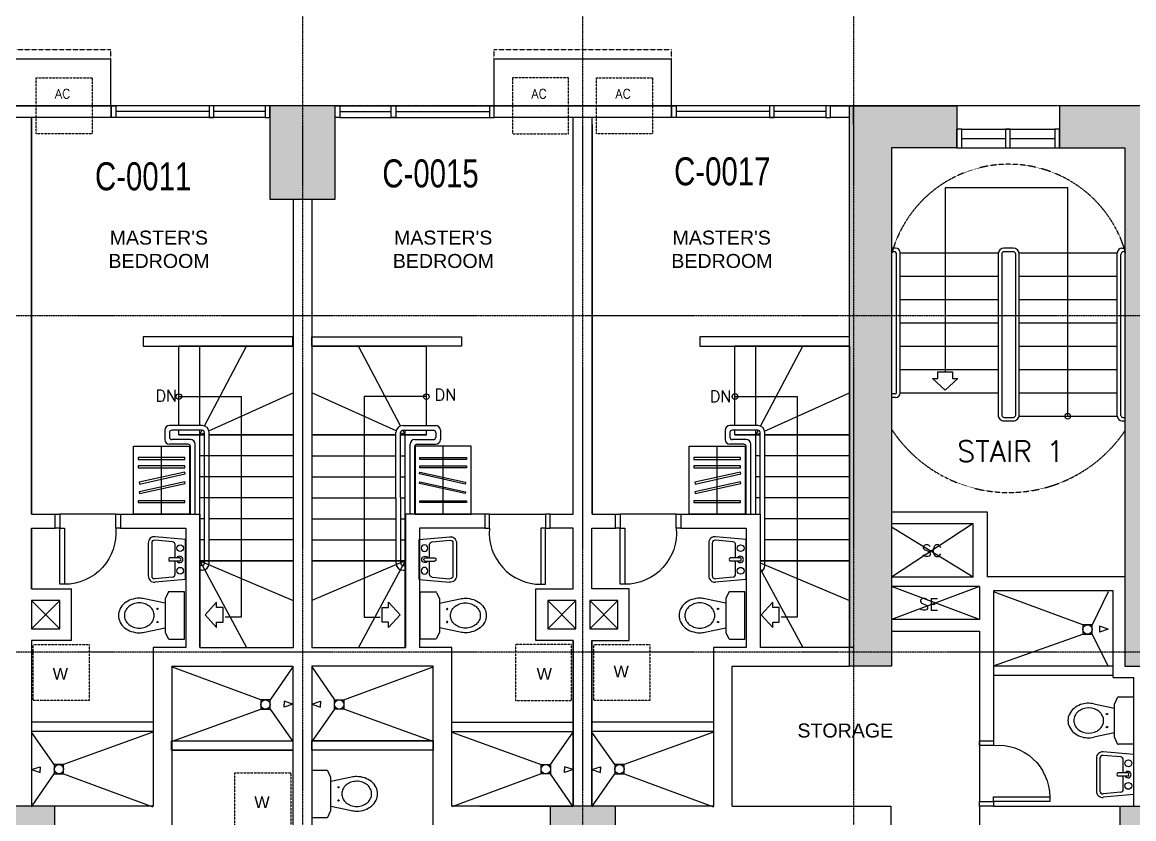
# Model space of a CAD drawing. Header units: inches. Extents: x -189245 to 740841, y -215444 to 469401.
# Drawn here: x 214060 to 225958, y -116867 to -108337 of the extents above; entities that cross this region are included whole.
import ezdxf
from ezdxf.enums import TextEntityAlignment as Align

# ---------------------------------------------------------------- set-up
doc = ezdxf.new("R2010")
doc.units = ezdxf.units.IN
doc.header["$LTSCALE"] = 10
doc.header["$MEASUREMENT"] = 0
for name, pattern in [('GRID NORMAL$0$GRID BASEMENT$0$GRID GROUND$0$GRID$0$$0$PHANTOM', [2.5, 1.25, -0.25, 0.25, -0.25, 0.25, -0.25]), ('HIDDEN', [0.375, 0.25, -0.125]), ('HIDDEN2', [0.1875, 0.125, -0.0625])]:
    doc.linetypes.add(name, pattern=pattern)
for name, color, linetype in [('3', 252, 'Continuous'), ('A-CMU WALL', 4, 'Continuous'), ('A-DOOR', 1, 'Continuous'), ('A-EQUIPMENT', 2, 'Continuous'), ('A-EQUIPTMENT', 1, 'Continuous'), ('A-FIXTURE', 2, 'Continuous'), ('A-FIXTURES', 2, 'Continuous'), ('A-GRID', 8, 'Continuous'), ('A-RAILING', 2, 'Continuous'), ('A-SHEARWALL', 6, 'Continuous'), ('A-STAIR', 1, 'Continuous'), ('A-TEXT', 3, 'Continuous'), ('A-UNIT NUMBER', 2, 'Continuous'), ('A-WINDOW', 2, 'Continuous'), ('CABINET', 1, 'Continuous'), ('COLUMN', 6, 'Continuous'), ('TEXT', 3, 'Continuous'), ('TSG - plaster', 4, 'Continuous'), ('TSG- DIM-WALL SETOUT', 1, 'Continuous'), ('TSG- OPENNING', 1, 'Continuous'), ('TSG- plaster', 4, 'Continuous'), ('TSG- PRE CAST', 4, 'Continuous'), ('TSG- ZOCALLO', 86, 'HIDDEN2'), ('TSG-DIM_WINDWS', 1, 'Continuous'), ('TSG-DRYWALL', 2, 'Continuous')]:
    doc.layers.add(name, color=color, linetype=linetype)
doc.styles.add('ARIAL', font='ARIAL.TTF', dxfattribs={"width": 0.75})
doc.styles.add('PRSP_Simplex', font='simplex.shx')

# ---------------------------------------------------------------- blocks, each defined once
blk = doc.blocks.new('STAIR 1 2 3')
at = {"layer": 'A-STAIR', "linetype": 'Continuous'}
for p, q in [((-10418, -3576), (-10418, -3576)), ((-7871, -3576), (-7871, -3576)), ((-10394, -3716), (-10394, -3716)), ((-7895, -3716), (-7895, -3716))]:
    blk.add_line(p, q, dxfattribs=at)
at = {"layer": 'A-STAIR', "color": 2, "linetype": 'Continuous'}
for p, q in [((-10356, -3775), (-10394, -3775)), ((-7932, -3774), (-7894, -3774)), ((-10374, -3813), (-10394, -3813)), ((-10344, -5317), (-10344, -3843)), ((-10306, -5325), (-10306, -3825)), ((-7982, -5575), (-7982, -3825)), ((-7944, -5567), (-7944, -3842)), ((-7914, -3812), (-7894, -3812)), ((-10364, -5337), (-10394, -5337)), ((-10356, -5375), (-10394, -5375)), ((-7924, -5587), (-7894, -5587)), ((-7932, -5625), (-7894, -5625))]:
    blk.add_line(p, q, dxfattribs=at)
at = {"layer": 'A-STAIR'}
blk.add_lwpolyline([(-8513, -5575), (-8513, -3131), (-9826, -3131), (-9826, -5101)], dxfattribs=at)
at = {"layer": 'A-STAIR', "color": 2, "linetype": 'Continuous'}
for points in [[(-9032, -3869), (-9032, -3838, 0.403888), (-9098, -3775), (-9197, -3775, 0.39912), (-9257, -3832), (-9257, -5545)], [(-9194, -3813, 0.414214), (-9219, -3838), (-9219, -5562)], [(-9070, -3869), (-9070, -3838, 0.414214), (-9095, -3813), (-9194, -3813)], [(-9257, -5545), (-9257, -5562, 0.414214), (-9194, -5625), (-9095, -5625, 0.414214), (-9032, -5562), (-9032, -5545)], [(-9219, -5545), (-9219, -5562, 0.414214), (-9194, -5587), (-9095, -5587, 0.414214), (-9070, -5562), (-9070, -5545)]]:
    blk.add_lwpolyline(points, format="xyb", dxfattribs=at)
at = {"layer": 'A-STAIR', "linetype": 'Continuous'}
for points in [[(-10306, -3825), (-9256, -3825)], [(-9032, -3825), (-7982, -3825)], [(-10306, -4075), (-9257, -4075)], [(-9032, -4075), (-7982, -4075)], [(-10306, -4325), (-9257, -4325)], [(-9032, -4325), (-7982, -4325)], [(-10306, -4575), (-9257, -4575)], [(-9032, -4575), (-7982, -4575)], [(-10306, -4825), (-9257, -4825)], [(-9032, -4825), (-7982, -4825)], [(-10306, -5075), (-9257, -5075)], [(-9032, -5075), (-7982, -5075)], [(-10306, -5325), (-9257, -5325)], [(-9032, -5325), (-7982, -5325)], [(-9032, -5575), (-7982, -5575)]]:
    blk.add_lwpolyline(points, dxfattribs=at)
at = {"layer": 'A-STAIR', "color": 2, "linetype": 'Continuous'}
for points in [[(-9070, -5562), (-9070, -3838)], [(-9032, -4637), (-9032, -3838)], [(-9032, -5562), (-9032, -4637)]]:
    blk.add_lwpolyline(points, dxfattribs=at)
at = {"layer": 'A-STAIR', "color": 2}
blk.add_lwpolyline([(-9689, -5170), (-9826, -5295), (-9962, -5170), (-9904, -5170), (-9904, -5101), (-9748, -5101), (-9748, -5170)], close=True, dxfattribs=at)
blk.add_circle((-8513, -5575), 30, dxfattribs=at)
at = {"layer": 'A-STAIR', "linetype": 'HIDDEN'}
for centre, radius, start, end in [((-9144, -4176), 1299, 15.7193, 164.2807), ((-9144, -4891), 1501, 213.5978, 326.4022)]:
    blk.add_arc(centre, radius, start, end, dxfattribs=at)
at = {"layer": 'A-STAIR', "color": 2, "linetype": 'Continuous'}
for centre, radius, start, end in [((-10356, -3825), 50, 0, 90), ((-7932, -3824), 50, 90, 180), ((-10374, -3843), 30, 0, 90), ((-7914, -3842), 30, 90, 180), ((-10364, -5317), 20, 270, 0), ((-10356, -5325), 50, 270, 0), ((-7932, -5575), 50, 180, 270), ((-7924, -5567), 20, 180, 270)]:
    blk.add_arc(centre, radius, start, end, dxfattribs=at)
blk = doc.blocks.new('grid')
at = {"layer": 'A-GRID', "linetype": 'GRID NORMAL$0$GRID BASEMENT$0$GRID GROUND$0$GRID$0$$0$PHANTOM'}
for p, q in [((-59858.8, -228688.5), (-59858.8, -289256.3)), ((-56858.8, -228688.5), (-56858.8, -289256.3)), ((-53958.8, -228688.5), (-53958.8, -289256.3)), ((-33688.1, -255036.6), (-100703.5, -255036.6)), ((-33688.1, -257286.6), (-100703.5, -257286.6)), ((-33688.1, -260886.6), (-100703.6, -260886.6))]:
    blk.add_line(p, q, dxfattribs=at)
blk = doc.blocks.new('door600')
at = {"color": 2}
for points in [[(50, 150), (100, 150), (100, 750), (50, 750)], [(50, 150), (0, 150), (0, 0), (50, 0)], [(700, 150), (650, 150), (650, 0), (700, 0)]]:
    blk.add_lwpolyline(points, close=True, dxfattribs=at)
at = {"color": 1}
blk.add_arc((100, 198), 552, 355.0209, 90, dxfattribs=at)
blk = doc.blocks.new('A$C7D1D0043')
at = {"layer": 'COLUMN', "linetype": 'Continuous'}
for points in [[(-17050, -20713), (-16350, -20713), (-16350, -19713), (-17050, -19713)], [(-20050, -28213), (-19350, -28213), (-19350, -27213), (-20050, -27213)], [(-14050, -28213), (-13350, -28213), (-13350, -27213), (-14050, -27213)]]:
    blk.add_hatch(color=253, dxfattribs=at).paths.add_polyline_path(points)
for points in [[(-17050, -20713), (-16350, -20713), (-16350, -19713), (-17050, -19713)], [(-20050, -28213), (-19350, -28213), (-19350, -27213), (-20050, -27213)], [(-14050, -28213), (-13350, -28213), (-13350, -27213), (-14050, -27213)]]:
    blk.add_lwpolyline(points, close=True, dxfattribs=at)
blk = doc.blocks.new('SHOWERHD')
at = {"layer": 'A-FIXTURES', "color": 2}
for p, q in [((-31, 93), (0, 93)), ((0, 0), (-31, 93)), ((0, 0), (31, 93)), ((31, 93), (0, 93))]:
    blk.add_line(p, q, dxfattribs=at)
blk = doc.blocks.new('EFLSHR-P')
at = {"layer": 'A-FIXTURES'}
for points in [[(186, -248), (216, -184, 0.142156), (218, -178), (218, 178, 0.142156), (216, 184), (186, 248, 0.256929), (177, 252), (13, 252), (13, -253), (177, -253)], [(218, -133), (441, -179, 0.05118), (495, -185, 0.083091), (582, -170, 0.090724), (653, -131, 0.104124), (702, -69, 0.11609), (718, 0, 0.11609), (702, 69, 0.104124), (653, 131, 0.090724), (582, 170, 0.083091), (495, 185, 0.05118), (441, 179), (218, 133)]]:
    blk.add_lwpolyline(points, format="xyb", dxfattribs=at)
blk.add_lwpolyline([(495, 135, 0.084254), (433, 124, 0.091411), (382, 95, 0.103766), (347, 50, 0.114587), (335, 0, 0.114587), (347, -50, 0.103766), (382, -95, 0.091411), (433, -124, 0.084254), (495, -135, 0.084254), (558, -124, 0.091411), (609, -95, 0.103766), (644, -50, 0.114587), (655, 0, 0.114587), (644, 50, 0.103766), (609, 95, 0.091411), (558, 124, 0.084254)], format="xyb", close=True, dxfattribs=at)
for centre in [(300, 70), (300, -70)]:
    blk.add_circle(centre, 6.77, dxfattribs=at)
blk.add_arc((177, -243), 10, 270, 327.6371, dxfattribs=at)
blk = doc.blocks.new('LAV')
for p, q in [((-214, 0), (-243, -326)), ((214, 0), (-214, 0)), ((214, 0), (243, -326)), ((-18, -112), (-159, -112)), ((-18, -63), (-18, -170)), ((18, -63), (18, -170)), ((159, -112), (18, -112)), ((-189, -139), (-206, -329)), ((189, -139), (206, -329)), ((-176, -362), (176, -362)), ((-176, -400), (176, -400))]:
    blk.add_line(p, q)
for centre in [(-121, -58), (121, -58)]:
    blk.add_circle(centre, 36)
for centre, radius, start, end in [((-159, -142), 30, 90, 174.9088), ((0, -63), 34.1, 301.2757, 238.7243), ((0, -71), 19.7, 25.7914, 154.2086), ((159, -142), 30, 5.0912, 90), ((0, -161), 19.7, 205.7914, 334.2086), ((-176, -332), 68, 174.9088, 270), ((-176, -332), 30, 174.9088, 270), ((176, -332), 68, 270, 5.0912), ((176, -332), 30, 270, 5.0912)]:
    blk.add_arc(centre, radius, start, end)

msp = doc.modelspace()

# ---------------------------------------------------------------- hatches: boundary and pattern name
at = {"layer": 'A-SHEARWALL'}
for points in [[(223364.01965, -113705.85693), (223364.01965, -115230.85693), (222914.01965, -115230.85693), (222914.01965, -109230.85693), (224064.01965, -109230.85693), (224064.01965, -109680.85693), (223364.01965, -109680.85693)], [(225863.65964, -113705.85693), (225863.65964, -115230.85693), (226313.65964, -115230.85693), (226313.65964, -109230.85693), (225163.65964, -109230.85693), (225163.65964, -109680.85693), (225863.65964, -109680.85693)], [(225864.01965, -113705.85693), (225864.01965, -115230.85693), (226314.01965, -115230.85693), (226314.01965, -109230.85693), (225164.01965, -109230.85693), (225164.01965, -109680.85693), (225864.01965, -109680.85693)], [(226314.01964, -122730.05496), (225814.01964, -122730.05496), (225814.01964, -116730.05496), (226314.01964, -116730.05496)]]:
    msp.add_hatch(color=254, dxfattribs=at).paths.add_polyline_path(points)
at = {"layer": 'TSG- DIM-WALL SETOUT'}
h = msp.add_hatch(color=253, dxfattribs=at)
h.paths.add_polyline_path([(186285.29041, -132626.32537), (187185.29041, -132626.32537), (187185.29041, -133326.32537), (186285.29041, -133326.32537)])
h.paths.add_polyline_path([(197335.29041, -109930.85693), (198135.29041, -109930.85693), (198135.29041, -109230.85693), (197335.29041, -109230.85693)])
h.paths.add_polyline_path([(201710.2904, -122730.85693), (202410.2904, -122730.85693), (202410.2904, -121730.85693), (201710.2904, -121730.85693)])
h.paths.add_polyline_path([(207710.29041, -122730.85693), (208410.29041, -122730.85693), (208410.29041, -121730.85693), (207710.29041, -121730.85693)])
h.paths.add_polyline_path([(213710.29041, -122730.85693), (214410.29041, -122730.85693), (214410.29041, -121730.85693), (213710.29041, -121730.85693)])
h.paths.add_polyline_path([(219710.29041, -122730.85693), (220410.29041, -122730.85693), (220410.29041, -121730.85693), (219710.29041, -121730.85693)])
h.paths.add_polyline_path([(201710.2904, -117730.85693), (202410.2904, -117730.85693), (202410.2904, -116730.85693), (201710.2904, -116730.85693)])
h.paths.add_polyline_path([(204710.29041, -110230.85693), (205410.29041, -110230.85693), (205410.29041, -109230.85693), (204710.29041, -109230.85693)])
h.paths.add_polyline_path([(210710.29041, -110230.85693), (211410.29041, -110230.85693), (211410.29041, -109230.85693), (210710.29041, -109230.85693)])
h.paths.add_polyline_path([(197335.29041, -122730.85693), (198135.29041, -122730.85693), (198135.29041, -122030.85693), (197335.29041, -122030.85693)])
h.paths.add_polyline_path([(186285.29041, -115430.85693), (186285.29041, -116530.85693), (186985.29041, -116530.85693), (186985.29041, -115430.85693)])
h.paths.add_polyline_path([(197335.29041, -129330.85693), (198135.29041, -129330.85693), (198135.29041, -128630.85693), (197335.29041, -128630.85693)])
h.paths.add_polyline_path([(197335.29041, -103330.85693), (198135.29041, -103330.85693), (198135.29041, -102630.85693), (197335.29041, -102630.85693)])
h.paths.add_polyline_path([(192960.29041, -102580.85693), (194060.29, -102580.85683), (194060.29028, -103380.85683), (192960.29041, -103380.85693)])
h.paths.add_polyline_path([(213710.29041, -117730.85693), (214410.29041, -117730.85693), (214410.29041, -116730.85693), (213710.29041, -116730.85693)])
h.paths.add_polyline_path([(216710.64854, -110230.85693), (217410.64854, -110230.85693), (217410.64854, -109230.85693), (216710.64854, -109230.85693)])
h.paths.add_polyline_path([(219710.29041, -117730.85693), (220410.29041, -117730.85693), (220410.29041, -116730.85693), (219710.29041, -116730.85693)])
h.paths.add_polyline_path([(207710.29041, -117730.85693), (208410.29041, -117730.85693), (208410.29041, -116730.85693), (207710.29041, -116730.85693)])
h.paths.add_polyline_path([(186285.29041, -95230.85693), (187085.29041, -95230.85693), (187085.29041, -94530.85693), (186285.29041, -94530.85693)])
h.paths.add_polyline_path([(186285.29041, -99330.85985), (187185.29041, -99330.85985), (187185.29041, -98630.85985), (186285.29041, -98630.85985)])
h.paths.add_polyline_path([(186285.29041, -107330.85693), (187285.29041, -107330.85693), (187285.29041, -106630.85693), (186285.29041, -106630.85693)])
h.paths.add_polyline_path([(186285.29041, -124630.85693), (187285.29041, -124630.85693), (187285.29041, -125330.85693), (186285.29041, -125330.85693)])
h.paths.add_polyline_path([(192960.29041, -128580.85704), (194060.29, -128580.85693), (194060.29028, -129380.85693), (192960.29041, -129380.85704)])
h.paths.add_polyline_path([(186285.29041, -136730.85693), (187085.29041, -136730.85693), (187085.29041, -137430.85693), (186285.29041, -137430.85693)])
edge = h.paths.add_edge_path()
edge.add_line((233760.29041, -115230.85693), (233760.29041, -113730.85693))
edge = h.paths.add_edge_path()
edge.add_line((233760.29041, -121230.85693), (233760.29041, -122730.85693))
h.paths.add_polyline_path([(233160.29041, -115230.85693), (233760.29041, -115230.85693), (233760.29041, -113730.85693), (233160.29041, -113730.85693)])
h.paths.add_polyline_path([(233160.29041, -116730.85693), (233760.29041, -116730.85693), (233760.29041, -118230.85693), (233160.29041, -118230.85693)])
h.paths.add_polyline_path([(233160.29041, -109230.85693), (233760.29041, -109230.85693), (233760.29041, -110730.85693), (233160.29041, -110730.85693)])
edge = h.paths.add_edge_path()
edge.add_line((233160.29041, -121230.85693), (233160.29041, -122730.85693))
h.paths.add_polyline_path([(233160.29041, -121230.85693), (233760.29041, -121230.85693), (233760.29041, -122730.85693), (233160.29041, -122730.85693)])

# ---------------------------------------------------------------- linework, layer by layer
at = {"layer": '3', "color": 3}
msp.add_line((224060.88306, -109680.85216), (225163.65975, -109680.85693), dxfattribs=at)
at = {"layer": 'A-CMU WALL'}
for p, q in [((213060.40869, -109230.85691), (214160.40869, -109230.85691)), ((215060.40869, -109230.85691), (213960.40869, -109230.85691)), ((219060.40869, -109230.85691), (220160.40869, -109230.85691)), ((221060.40869, -109230.85691), (219960.40869, -109230.85691))]:
    msp.add_line(p, q, dxfattribs=at)
at = {"layer": 'A-CMU WALL', "ltscale": 10}
msp.add_line((224064.01965, -109430.85693), (224064.01965, -109630.85693), dxfattribs=at)
at = {"layer": 'A-CMU WALL', "color": 1}
for p, q in [((224238.65964, -114280.89629), (223363.65964, -113743.8963)), ((224307.65964, -114731.39629), (223363.65964, -114380.89629)), ((224307.65964, -114380.89629), (223363.6597, -114731.39627))]:
    msp.add_line(p, q, dxfattribs=at)
at = {"layer": 'A-CMU WALL', "color": 1, "linetype": 'ByBlock', "ltscale": 100}
msp.add_line((224238.65964, -113705.89629), (223363.78464, -114280.89629), dxfattribs=at)
at = {"layer": 'A-DOOR'}
for p, q in [((215060.63456, -113605.85693), (214460.63456, -113605.85693)), ((219060.63456, -113605.85693), (219660.63456, -113605.85693)), ((221060.63456, -113605.85693), (220460.63456, -113605.85693))]:
    msp.add_line(p, q, dxfattribs=at)
msp.add_lwpolyline([(224308.10625, -116080.85693), (224308.10625, -116680.85693)], dxfattribs=at)
at = {"layer": 'A-EQUIPMENT', "ltscale": 100}
for points in [[(215008.10625, -109230.85691), (215008.10625, -108730.85691), (213108.10625, -108730.85691), (213108.10625, -109230.85691)], [(221008.10625, -109230.85691), (221008.10625, -108730.85691), (219108.10625, -108730.85691), (219108.10625, -109230.85691)]]:
    msp.add_lwpolyline(points, dxfattribs=at)
at = {"layer": 'A-EQUIPTMENT', "linetype": 'HIDDEN'}
for points in [[(215008.10625, -108730.85691), (215008.10625, -108630.85691), (213108.10625, -108630.85691), (213108.10625, -108730.85691)], [(221008.10625, -108730.85691), (221008.10625, -108630.85691), (219108.10625, -108630.85691), (219108.10625, -108730.85691)]]:
    msp.add_lwpolyline(points, dxfattribs=at)
at = {"layer": 'A-EQUIPTMENT', "color": 1, "linetype": 'HIDDEN2'}
for points in [[(214208.10625, -108930.85691), (214808.10625, -108930.85691), (214808.10625, -109530.85691), (214208.10625, -109530.85691)], [(219908.10625, -108930.85691), (219308.10625, -108930.85691), (219308.10625, -109530.85691), (219908.10625, -109530.85691)], [(220208.10625, -108930.85691), (220808.10625, -108930.85691), (220808.10625, -109530.85691), (220208.10625, -109530.85691)]]:
    msp.add_lwpolyline(points, close=True, dxfattribs=at)
at = {"layer": 'A-FIXTURE', "linetype": 'HIDDEN2'}
for points in [[(214776.75585, -114999.79329), (214776.75585, -115599.79329), (214176.75585, -115599.79329), (214176.75585, -114999.79329)], [(219339.51584, -114999.79329), (219339.51584, -115599.79329), (219939.51584, -115599.79329), (219939.51584, -114999.79329)], [(220776.75585, -114999.79329), (220776.75585, -115599.79329), (220176.75585, -115599.79329), (220176.75585, -114999.79329)], [(216934.9944, -116374.93244), (216934.9944, -116974.93244), (216334.9944, -116974.93244), (216334.9944, -116374.93244)]]:
    msp.add_lwpolyline(points, close=True, dxfattribs=at)
at = {"layer": 'A-FIXTURES', "color": 1}
for p, q in [((225413.13585, -114789.53056), (224458.13585, -114436.42898)), ((225683.13585, -114436.42898), (225513.13585, -114789.53056)), ((224458.10625, -115227.47669), (225413.13585, -114889.53056)), ((225513.13585, -114889.53056), (225683.13585, -115236.42898)), ((216613.13585, -115592.91079), (215658.13585, -115239.80921)), ((216958.13585, -115239.80921), (216713.13585, -115592.91079)), ((217158.13585, -115239.80921), (217403.13585, -115592.91079)), ((217503.13585, -115592.91079), (218458.13585, -115239.80921)), ((215658.13585, -116039.80921), (216613.13585, -115692.91079)), ((216713.13585, -115692.91079), (216958.13585, -116039.80921)), ((217403.13585, -115692.91079), (217158.13585, -116039.80921)), ((218458.13585, -116039.80921), (217503.13585, -115692.91079)), ((214403.13585, -116286.70764), (214158.13585, -115939.80921)), ((215458.13585, -115939.80921), (214503.13585, -116286.70764)), ((218658.13585, -115939.80921), (219613.13585, -116286.70764)), ((219713.13585, -116286.70764), (219958.13585, -115939.80921)), ((220403.13585, -116286.70764), (220158.13585, -115939.80921)), ((221458.13585, -115939.80921), (220503.13585, -116286.70764)), ((214158.13585, -116739.80921), (214403.13585, -116386.70764)), ((214503.13585, -116386.70764), (215458.13585, -116739.80921)), ((219613.13585, -116386.70764), (218658.13585, -116739.80921)), ((219958.13585, -116739.80921), (219713.13585, -116386.70764)), ((220158.13585, -116739.80921), (220403.13585, -116386.70764)), ((220503.13585, -116386.70764), (221458.13585, -116739.80921))]:
    msp.add_line(p, q, dxfattribs=at)
at = {"layer": 'A-FIXTURES', "color": 2}
for p, q in [((225413.13585, -114789.53056), (225413.13585, -114889.53056)), ((225513.13585, -114789.53056), (225413.13585, -114789.53056)), ((225513.13585, -114889.53056), (225513.13585, -114789.53056)), ((225590.13585, -114805.42898), (225590.13585, -114867.42898)), ((225683.13585, -114836.42898), (225590.13585, -114805.42898)), ((225413.13585, -114889.53056), (225513.13585, -114889.53056)), ((225683.13585, -114836.42898), (225590.13585, -114867.42898))]:
    msp.add_line(p, q, dxfattribs=at)
at = {"layer": 'A-FIXTURES'}
for p, q in [((225529.9302, -115635.37544), (225753.13585, -115681.67782)), ((225753.13585, -115993.06298), (225753.13585, -115636.55545)), ((225754.6891, -115631.20265), (225785.61934, -115566.95641)), ((225794.06609, -115562.30921), (225958.13585, -115562.30921)), ((225753.13585, -115947.94061), (225529.9302, -115994.24299)), ((225785.61934, -116062.66202), (225754.6891, -115998.41578)), ((225958.13585, -116067.30921), (225794.06609, -116067.30921))]:
    msp.add_line(p, q, dxfattribs=at)
at = {"layer": 'A-FIXTURES', "color": 2}
for points in [[(216613.13585, -115692.91079), (216713.13585, -115692.91079), (216713.13585, -115592.91079), (216613.13585, -115592.91079)], [(217503.13585, -115692.91079), (217403.13585, -115692.91079), (217403.13585, -115592.91079), (217503.13585, -115592.91079)], [(214503.13585, -116286.70764), (214403.13585, -116286.70764), (214403.13585, -116386.70764), (214503.13585, -116386.70764)], [(219613.13585, -116286.70764), (219713.13585, -116286.70764), (219713.13585, -116386.70764), (219613.13585, -116386.70764)], [(220503.13585, -116286.70764), (220403.13585, -116286.70764), (220403.13585, -116386.70764), (220503.13585, -116386.70764)]]:
    msp.add_lwpolyline(points, close=True, dxfattribs=at)
for centre in [(225463.13585, -114839.53056), (216663.13585, -115642.91079), (217453.13585, -115642.91079), (214453.13585, -116336.70764), (219663.13585, -116336.70764), (220453.13585, -116336.70764)]:
    msp.add_circle(centre, 50, dxfattribs=at)
at = {"layer": 'A-FIXTURES'}
for centre in [(225671.13585, -115744.80921), (225671.13585, -115884.80921)]:
    msp.add_circle(centre, 6.76735, dxfattribs=at)
for centre, radius, start, end in [((225461.87282, -115856.68762), 224.56566, 108.999297488, 129.734961205), ((225475.69375, -115896.82811), 267.01889, 78.280626716, 108.999297488), ((225763.13585, -115636.55545), 10, 147.637083513, 180), ((225794.06609, -115572.30921), 10, 90, 147.637083513), ((225407.86837, -115814.80921), 154.73174, 153.512756145, 180), ((225440.63311, -115831.136), 191.33901, 129.734961205, 153.512756145), ((225430.22717, -115814.80921), 114.53342, 153.852665369, 180), ((225452.2034, -115825.59778), 139.015, 130.155999626, 153.852665369), ((225466.43705, -115842.4673), 161.0871, 109.264147663, 130.155999626), ((225475.69375, -115868.95339), 189.14418, 70.735852337, 109.264147663), ((225484.95045, -115842.4673), 161.0871, 49.844000374, 70.735852337), ((225499.1841, -115825.59778), 139.015, 26.147334631, 49.844000374), ((225521.16033, -115814.80921), 114.53342, 333.852665369, 26.147334631), ((225407.86837, -115814.80921), 154.73174, 180, 206.487243855), ((225440.63311, -115798.48243), 191.33901, 206.487243855, 230.265038795), ((225430.22717, -115814.80921), 114.53342, 180, 206.147334631), ((225452.2034, -115804.02065), 139.015, 206.147334631, 229.844000374), ((225499.1841, -115804.02065), 139.015, 310.155999626, 333.852665369), ((225461.87282, -115772.93081), 224.56566, 230.265038795, 251.000702512), ((225466.43705, -115787.15113), 161.0871, 229.844000374, 250.735852337), ((225475.69375, -115732.79032), 267.01889, 251.000702512, 281.719373284), ((225475.69375, -115760.66504), 189.14418, 250.735852337, 289.264147663), ((225484.95045, -115787.15113), 161.0871, 289.264147663, 310.155999626), ((225763.13585, -115993.06298), 10, 180, 212.362916487), ((225794.06609, -116057.30921), 10, 212.362916487, 270)]:
    msp.add_arc(centre, radius, start, end, dxfattribs=at)
at = {"layer": 'A-RAILING', "color": 2}
for p, q in [((215985.63456, -112655.85693), (215635.63456, -112655.85693)), ((218135.63456, -112655.85693), (218485.63456, -112655.85693)), ((221933.17961, -112655.85693), (221635.63456, -112655.85693)), ((215585.63456, -112705.85693), (215585.63456, -112805.85693)), ((215635.63456, -112730.85693), (215635.63456, -112780.85693)), ((215985.63456, -112705.85693), (215660.63456, -112705.85693)), ((216010.81456, -114130.85692), (216010.63456, -112730.85693)), ((216060.81456, -114130.85692), (216060.63456, -112730.85693)), ((218060.81456, -114130.76492), (218060.63456, -112730.85693)), ((218110.81456, -114130.76492), (218110.63456, -112730.85693)), ((218135.63456, -112705.85693), (218460.63456, -112705.85693)), ((218485.63456, -112730.85693), (218485.63456, -112780.85693)), ((218535.63456, -112705.85693), (218535.63456, -112805.85693)), ((221585.63456, -112705.85693), (221585.63456, -112805.85693)), ((221635.63456, -112730.85693), (221635.63456, -112780.85693)), ((221933.17961, -112705.85693), (221660.63456, -112705.85693)), ((221958.17961, -113605.85693), (221958.17961, -112730.85693)), ((222008.17961, -114155.85692), (222008.17961, -112730.85693)), ((215835.63456, -112855.85693), (215635.63456, -112855.85693)), ((215860.63456, -112805.85693), (215660.63456, -112805.85693)), ((215860.63456, -113605.85693), (215860.63456, -112880.85693)), ((215910.63456, -113605.85693), (215910.63456, -112855.85693)), ((218210.63456, -113605.85693), (218210.63456, -112855.85693)), ((218260.63456, -112805.85693), (218460.63456, -112805.85693)), ((218260.63456, -113605.85693), (218260.63456, -112880.85693)), ((218285.63456, -112855.85693), (218485.63456, -112855.85693)), ((221783.17961, -112855.85693), (221635.63456, -112855.85693)), ((221808.17961, -112805.85693), (221660.63456, -112805.85693)), ((221808.17961, -113605.85693), (221808.17961, -112880.85693)), ((221858.17961, -113605.85693), (221858.17961, -112855.85693)), ((215985.81456, -114155.85692), (215960.81456, -114155.85692)), ((215985.81456, -114205.85692), (215960.81456, -114205.85692)), ((218135.81456, -114155.76492), (218160.81456, -114155.76492)), ((218135.81456, -114205.76492), (218160.81456, -114205.76492))]:
    msp.add_line(p, q, dxfattribs=at)
for centre, radius, start, end in [((215635.63456, -112705.85693), 50, 90, 180), ((215985.63456, -112730.85693), 75, 0, 90), ((218135.63456, -112730.85693), 75, 90, 180), ((218485.63456, -112705.85693), 50, 0, 90), ((221635.63456, -112705.85693), 50, 90, 180), ((221933.17961, -112730.85693), 75, 0, 90), ((215660.63456, -112730.85693), 25, 90, 180), ((215660.63456, -112780.85693), 25, 180, 270), ((215985.63456, -112730.85693), 25, 0, 90), ((218135.63456, -112730.85693), 25, 90, 180), ((218460.63456, -112730.85693), 25, 0, 90), ((218460.63456, -112780.85693), 25, 270, 0), ((221660.63456, -112730.85693), 25, 90, 180), ((221660.63456, -112780.85693), 25, 180, 270), ((221933.17961, -112730.85693), 25, 0, 90), ((215635.63456, -112805.85693), 50, 180, 270), ((215835.63456, -112880.85693), 25, 0, 90), ((215860.63456, -112855.85693), 50, 0, 90), ((218260.63456, -112855.85693), 50, 90, 180), ((218285.63456, -112880.85693), 25, 90, 180), ((218485.63456, -112805.85693), 50, 270, 0), ((221635.63456, -112805.85693), 50, 180, 270), ((221783.17961, -112880.85693), 25, 0, 90), ((221808.17961, -112855.85693), 50, 0, 90), ((215985.81456, -114130.85692), 25, 270, 0), ((215985.81456, -114130.85692), 75, 270, 0), ((218135.81456, -114130.76492), 75, 180, 270), ((218135.81456, -114130.76492), 25, 180, 270), ((221933.17961, -114155.85692), 75, 291.473201623, 0)]:
    msp.add_arc(centre, radius, start, end, dxfattribs=at)
at = {"layer": 'A-SHEARWALL'}
for p, q in [((224058.10625, -109230.85693), (222958.10625, -109230.85693)), ((222958.10625, -109430.85693), (222958.10625, -109230.85693)), ((226258.10625, -109230.85693), (225158.10625, -109230.85693))]:
    msp.add_line(p, q, dxfattribs=at)
for points in [[(223364.01965, -113705.85693), (223364.01965, -115230.85693), (222914.01965, -115230.85693), (222914.01965, -109230.85693), (222914.01965, -109230.85693), (222914.01965, -109230.85693), (224064.01965, -109230.85693), (224064.01965, -109680.85693), (223364.01965, -109680.85693), (223364.01965, -113705.85693)], [(225863.65964, -113705.85693), (225863.65964, -115230.85693), (226313.65964, -115230.85693), (226313.65964, -109230.85693), (226313.65964, -109230.85693), (226313.65964, -109230.85693), (225163.65964, -109230.85693), (225163.65964, -109680.85693), (225863.65964, -109680.85693), (225863.65964, -113705.85693)]]:
    msp.add_lwpolyline(points, dxfattribs=at)
msp.add_lwpolyline([(226314.01964, -122730.05496), (225814.01964, -122730.05496), (225814.01964, -116730.05496), (226314.01964, -116730.05496)], close=True, dxfattribs=at)
at = {"layer": 'A-STAIR'}
for p, q in [((215735.81455, -112655.85693), (215735.81456, -111805.85693)), ((215735.81456, -111805.85693), (216960.63456, -111805.85692)), ((215960.81453, -112655.85693), (215960.81455, -111805.85693)), ((215960.81455, -111805.85693), (216960.63456, -111805.85693)), ((218385.45455, -111805.94895), (217160.63456, -111805.94894)), ((218160.45456, -111805.94894), (217160.63456, -111805.94894)), ((218160.45456, -111805.9532), (218160.45456, -111805.94894)), ((218385.45456, -112655.85693), (218385.45455, -111805.94895)), ((221689.19951, -112655.85693), (221689.19952, -111805.85694)), ((221689.19952, -111805.85694), (222914.01952, -111805.85693)), ((221914.19949, -112655.85693), (221914.19951, -111805.85694)), ((221914.19951, -111805.85694), (222914.01952, -111805.85694)), ((222914.01952, -111805.85693), (222914.19952, -115030.85692)), ((215741.43565, -112345.60508), (216401.95512, -112345.60508)), ((216401.95512, -112345.60508), (216401.95512, -114706.33926)), ((218379.83346, -112345.6971), (217719.31399, -112345.6971)), ((217719.31399, -112345.6971), (217719.31399, -114706.43127)), ((221694.82061, -112345.60509), (222355.34008, -112345.60509)), ((222355.34008, -112345.60509), (222355.34008, -114706.33927)), ((215735.81455, -112755.85692), (215735.81455, -112705.85693)), ((215960.81453, -112755.85692), (215735.81455, -112755.85692)), ((215960.81453, -112755.85692), (215960.81453, -112705.85693)), ((215960.81456, -115030.85693), (215960.81453, -112755.85692)), ((216010.63456, -112755.85692), (215960.81453, -112755.85692)), ((216960.69037, -112755.85692), (216060.63456, -112755.85692)), ((217160.57874, -112755.94894), (218060.63456, -112755.94894)), ((218110.63456, -112755.94894), (218160.45459, -112755.94894)), ((218160.45455, -115030.94895), (218160.45459, -112755.94894)), ((218160.45459, -112755.94894), (218160.45459, -112705.85693)), ((218160.45459, -112755.94894), (218385.45456, -112755.94894)), ((218385.45456, -112755.94894), (218385.45456, -112705.85693)), ((221914.19949, -112755.85693), (221914.19949, -112705.85693)), ((221958.17961, -112755.85693), (221914.19949, -112755.85693)), ((222914.07533, -112755.85693), (222008.17961, -112755.85693)), ((215960.81455, -115030.85692), (215960.81456, -114105.85692)), ((215960.81456, -114105.85692), (216960.63456, -114105.85692)), ((218160.45455, -114105.94894), (217160.63456, -114105.94894)), ((218160.45456, -115030.94893), (218160.45455, -114105.94894)), ((216401.95512, -114706.33926), (216231.82059, -114706.33926)), ((217719.31399, -114706.43127), (217889.44852, -114706.43127)), ((222355.34008, -114706.33927), (222185.20555, -114706.33927)), ((222914.19952, -115030.85692), (222398.06454, -115030.85693))]:
    msp.add_line(p, q, dxfattribs=at)
at = {"layer": 'A-STAIR', "color": 2}
for p, q in [((216140.50087, -114546.48121), (216016.19613, -114682.98121)), ((216140.50087, -114604.98121), (216140.50087, -114546.48121)), ((217980.76825, -114546.57322), (218105.07298, -114683.07322)), ((217980.76825, -114605.07322), (217980.76825, -114546.57322)), ((222093.88583, -114546.48121), (221969.5811, -114682.98121)), ((222093.88583, -114604.98121), (222093.88583, -114546.48121)), ((216016.19613, -114682.98121), (216140.50087, -114819.48121)), ((216209.321, -114604.98121), (216140.50087, -114604.98121)), ((216209.321, -114760.98121), (216209.321, -114604.98121)), ((217911.94812, -114761.07322), (217911.94812, -114605.07322)), ((217911.94812, -114605.07322), (217980.76825, -114605.07322)), ((218105.07298, -114683.07322), (217980.76825, -114819.57322)), ((221969.5811, -114682.98121), (222093.88583, -114819.48121)), ((222162.70596, -114604.98121), (222093.88583, -114604.98121)), ((222162.70596, -114760.98121), (222162.70596, -114604.98121)), ((216140.50087, -114819.48121), (216140.50087, -114760.98121)), ((216140.50087, -114760.98121), (216209.321, -114760.98121)), ((217980.76825, -114761.07322), (217911.94812, -114761.07322)), ((217980.76825, -114819.57322), (217980.76825, -114761.07322)), ((222093.88583, -114819.48121), (222093.88583, -114760.98121)), ((222093.88583, -114760.98121), (222162.70596, -114760.98121))]:
    msp.add_line(p, q, dxfattribs=at)
at = {"layer": 'A-STAIR'}
for points in [[(216960.63456, -111805.85692), (215735.81456, -111805.85692)], [(215960.81456, -112655.85693), (215960.81455, -111805.85693)], [(216011.09327, -112660.31011), (216460.72456, -111805.85693)], [(217160.63456, -111805.94894), (218385.45455, -111805.94894)], [(218110.13516, -112660.32481), (217660.54456, -111805.94894)], [(222914.01952, -111805.85693), (221689.19952, -111805.85693)], [(221914.19952, -112655.85693), (221914.19951, -111805.85694)], [(221963.4616, -112662.24206), (222414.10952, -111805.85694)], [(216058.2286, -112712.0127), (216960.63456, -112305.85693)], [(218063.01917, -112712.09511), (217160.63456, -112305.94894)], [(222006.3479, -112714.38268), (222914.01952, -112305.85693)], [(215735.81455, -112755.85692), (215960.81453, -112755.85692)], [(216010.63456, -112755.85692), (215735.81455, -112755.85692)], [(215960.81453, -112755.85692), (215987.10287, -112705.90009)], [(215960.81453, -112755.85692), (216010.63456, -112733.43387)], [(215960.81453, -112755.85692), (216010.63456, -112755.85692)], [(215960.81453, -112755.85692), (216010.63456, -112755.85692)], [(215960.81453, -112755.85692), (216010.63456, -112755.85692)], [(215960.81456, -112805.85692), (215960.81456, -112705.85693)], [(216060.63456, -112755.85692), (216960.69037, -112755.85692)], [(216060.63456, -112755.85692), (216960.63456, -112755.85692)], [(216060.63456, -112755.85692), (216960.69037, -112755.85692)], [(216960.63456, -112755.85692), (216060.63456, -112755.85692)], [(218060.63456, -112755.94894), (217160.57874, -112755.94894)], [(218060.63456, -112755.94894), (217160.57874, -112755.94894)], [(218060.63456, -112755.94894), (217160.63456, -112755.94894)], [(217160.63456, -112755.94894), (218060.63456, -112755.94894)], [(218160.45459, -112755.94894), (218110.63456, -112733.52589)], [(218160.45459, -112755.94894), (218110.63456, -112755.94894)], [(218160.45459, -112755.94894), (218110.63456, -112755.94894)], [(218160.45459, -112755.94894), (218110.63456, -112755.94894)], [(218110.63456, -112755.94894), (218385.45456, -112755.94894)], [(218160.45459, -112755.94894), (218134.11931, -112705.90289)], [(218160.45456, -112805.94894), (218160.45456, -112705.85693)], [(218385.45456, -112755.94894), (218160.45459, -112755.94894)], [(221914.1995, -113605.85693), (221914.19949, -112755.85693), (221689.19951, -112755.85693), (221689.19951, -112705.85693)], [(221689.19951, -112755.85693), (221914.19949, -112755.85693)], [(221958.17961, -112755.85693), (221689.19951, -112755.85693)], [(221914.19949, -112755.85693), (221940.01001, -112706.80811)], [(221914.19949, -112755.85693), (221958.17961, -112736.06231)], [(221914.19949, -112755.85693), (221958.17961, -112755.85693)], [(221914.19949, -112755.85693), (221958.17961, -112755.85693)], [(221914.19949, -112755.85693), (221958.17961, -112755.85693)], [(221914.19952, -112805.85693), (221914.19952, -112705.85693)], [(222008.17961, -112755.85693), (222914.07533, -112755.85693)], [(222008.17961, -112755.85693), (222914.01952, -112755.85693)], [(222008.17961, -112755.85693), (222914.07533, -112755.85693)], [(222914.01952, -112755.85693), (222008.17961, -112755.85693)], [(216960.63456, -112980.85692), (215960.81453, -112980.85692)], [(217160.63456, -112980.94894), (218060.63456, -112980.94894)], [(218110.63456, -112980.94894), (218160.45459, -112980.94894)], [(221958.17961, -112980.85693), (221914.19949, -112980.85693)], [(222914.01952, -112980.85693), (222008.17961, -112980.85693)], [(216960.63456, -113205.85692), (215960.81453, -113205.85692)], [(217160.63456, -113205.94894), (218060.63456, -113205.94894)], [(218110.63456, -113205.94894), (218160.45458, -113205.94894)], [(221958.17961, -113205.85693), (221914.19949, -113205.85693)], [(222914.01952, -113205.85693), (222008.17961, -113205.85693)], [(216960.63456, -113430.85692), (215960.81454, -113430.85692)], [(217160.63456, -113430.94894), (218060.63456, -113430.94894)], [(218110.63456, -113430.94894), (218160.45458, -113430.94894)], [(221958.17961, -113430.85693), (221914.1995, -113430.85693)], [(222914.01952, -113430.85693), (222008.17961, -113430.85693)], [(216010.63456, -113655.85692), (215960.81454, -113655.85692)], [(216960.63456, -113655.85692), (216060.63456, -113655.85692)], [(217160.63456, -113655.94894), (218060.63456, -113655.94894)], [(218110.63456, -113655.94894), (218160.45458, -113655.94894)], [(222914.01952, -113655.85693), (222008.17961, -113655.85693)], [(216010.63456, -113880.85692), (215960.81454, -113880.85692)], [(215960.81456, -113980.85692), (215960.81457, -115030.85692)], [(216960.63456, -113880.85692), (216060.63456, -113880.85692)], [(217160.63456, -113880.94894), (218060.63456, -113880.94894)], [(218110.63456, -113880.94894), (218160.45457, -113880.94894)], [(218160.45455, -113980.94894), (218160.45454, -115030.94893)], [(222914.01952, -113880.85693), (222008.17961, -113880.85693)], [(216960.63456, -114105.85692), (215960.81455, -114105.85692)], [(215960.81455, -114105.85692), (216960.63456, -114105.85692)], [(215960.81456, -114105.85692), (216960.63456, -114530.85692)], [(215960.81456, -114105.85692), (216460.81456, -115030.85692)], [(217160.63456, -114105.94894), (218160.45457, -114105.94894)], [(218160.45456, -114105.94894), (217160.63456, -114105.94894)], [(218160.45455, -114105.94894), (217160.63456, -114530.94893)], [(218160.45455, -114105.94894), (217660.45455, -115030.94894)], [(222914.01952, -114105.85693), (221960.63456, -114105.85693)], [(221960.63456, -114105.85693), (222914.01952, -114105.85693)], [(221960.63456, -114105.85693), (222914.01952, -114105.85693), (222914.01952, -115030.85692), (221960.63456, -115030.85692)], [(221960.63456, -114125.59537), (222914.01952, -114530.85693)], [(221960.63456, -114191.76174), (222414.19952, -115030.85693)], [(222914.19952, -115030.85692), (221960.63456, -115030.85692)]]:
    msp.add_lwpolyline(points, dxfattribs=at)
at = {"layer": 'A-STAIR', "color": 2}
for centre in [(215735.81456, -112346.22287), (218385.45456, -112345.8563), (221689.19952, -112344.55443)]:
    msp.add_circle(centre, 30, dxfattribs=at)
at = {"layer": 'A-WINDOW'}
for p, q in [((215010.40869, -109230.85691), (215060.40869, -109230.85691)), ((215010.40869, -109355.85691), (215010.40869, -109230.85691)), ((215060.40869, -109230.85691), (215060.40869, -109355.85691)), ((216060.40869, -109293.35691), (215060.40869, -109293.35691)), ((216110.40869, -109230.85691), (216060.40869, -109230.85691)), ((216060.40869, -109230.85691), (216060.40869, -109355.85691)), ((216110.40869, -109355.85691), (216110.40869, -109230.85691)), ((216660.40869, -109293.35691), (216110.40869, -109293.35691)), ((216710.40869, -109230.85691), (216660.40869, -109230.85691)), ((216660.40869, -109230.85691), (216660.40869, -109355.85691)), ((216710.40869, -109355.85691), (216710.40869, -109230.85691)), ((217410.40869, -109230.85691), (217460.40869, -109230.85691)), ((217410.40869, -109355.85691), (217410.40869, -109230.85691)), ((217460.40869, -109230.85691), (217460.40869, -109355.85691)), ((217460.40869, -109293.35691), (218010.40869, -109293.35691)), ((218010.40869, -109230.85691), (218060.40869, -109230.85691)), ((218010.40869, -109355.85691), (218010.40869, -109230.85691)), ((218060.40869, -109230.85691), (218060.40869, -109355.85691)), ((218060.40869, -109293.35691), (219060.40869, -109293.35691)), ((219110.40869, -109230.85691), (219060.40869, -109230.85691)), ((219060.40869, -109230.85691), (219060.40869, -109355.85691)), ((219110.40869, -109355.85691), (219110.40869, -109230.85691)), ((221010.40869, -109230.85691), (221060.40869, -109230.85691)), ((221010.40869, -109355.85691), (221010.40869, -109230.85691)), ((221060.40869, -109230.85691), (221060.40869, -109355.85691)), ((222060.40869, -109293.35691), (221060.40869, -109293.35691)), ((222110.40869, -109230.85691), (222060.40869, -109230.85691)), ((222060.40869, -109230.85691), (222060.40869, -109355.85691)), ((222110.40869, -109355.85691), (222110.40869, -109230.85691)), ((222660.40869, -109293.35691), (222110.40869, -109293.35691)), ((222710.40869, -109230.85691), (222660.40869, -109230.85691)), ((222660.40869, -109230.85691), (222660.40869, -109355.85691)), ((222710.40869, -109355.85691), (222710.40869, -109230.85691)), ((215060.40869, -109355.85691), (215010.40869, -109355.85691)), ((216060.40869, -109355.85691), (216110.40869, -109355.85691)), ((216660.40869, -109355.85691), (216710.40869, -109355.85691)), ((217460.40869, -109355.85691), (217410.40869, -109355.85691)), ((218060.40869, -109355.85691), (218010.40869, -109355.85691)), ((219060.40869, -109355.85691), (219110.40869, -109355.85691)), ((221060.40869, -109355.85691), (221010.40869, -109355.85691)), ((222060.40869, -109355.85691), (222110.40869, -109355.85691)), ((222660.40869, -109355.85691), (222710.40869, -109355.85691))]:
    msp.add_line(p, q, dxfattribs=at)
at = {"layer": 'A-WINDOW', "color": 1}
for p, q in [((216660.40869, -109230.85691), (215060.40869, -109230.85691)), ((217460.40869, -109230.85691), (219060.40869, -109230.85691)), ((222660.40869, -109230.85691), (221060.40869, -109230.85691)), ((216660.40869, -109355.85691), (215060.40869, -109355.85691)), ((217460.40869, -109355.85691), (219060.40869, -109355.85691)), ((222660.40869, -109355.85691), (221060.40869, -109355.85691))]:
    msp.add_line(p, q, dxfattribs=at)
at = {"layer": 'A-WINDOW', "ltscale": 50}
for p, q in [((224064.01965, -109430.85693), (224064.01965, -109630.85693)), ((224117.15648, -109580.85216), (224585.88306, -109580.85216)), ((224117.15648, -109580.9298), (224585.88306, -109580.85216)), ((224635.88306, -109580.85216), (225112.62948, -109580.85693)), ((224635.88306, -109580.85216), (225112.62948, -109580.85693))]:
    msp.add_line(p, q, dxfattribs=at)
at = {"layer": 'A-WINDOW', "color": 1, "ltscale": 50}
for p, q in [((224117.15648, -109480.9298), (225113.65975, -109480.85693)), ((224117.15648, -109480.9298), (225113.65975, -109480.85693)), ((224117.15648, -109680.85216), (225141.35883, -109680.85216)), ((224117.15648, -109680.85216), (225141.35883, -109680.85216))]:
    msp.add_line(p, q, dxfattribs=at)
at = {"layer": 'A-WINDOW', "ltscale": 50}
for points in [[(224060.88306, -109680.85216), (224117.15648, -109680.85216), (224117.15648, -109480.85216), (224060.88306, -109480.85216)], [(224060.88306, -109680.85216), (224117.15648, -109680.85216), (224117.15648, -109480.85216), (224060.88306, -109480.85216)], [(224585.88306, -109680.85216), (224635.88306, -109680.85216), (224635.88306, -109480.85216), (224585.88306, -109480.85216)], [(224585.88306, -109680.85216), (224635.88306, -109680.85216), (224635.88306, -109480.85216), (224585.88306, -109480.85216)], [(225113.65975, -109680.85693), (225163.65975, -109680.85693), (225163.65975, -109480.85693), (225113.65975, -109480.85693)], [(225113.65975, -109680.85693), (225163.65975, -109680.85693), (225163.65975, -109480.85693), (225113.65975, -109480.85693)]]:
    msp.add_lwpolyline(points, close=True, dxfattribs=at)
at = {"layer": 'CABINET', "color": 2, "linetype": 'HIDDEN', "ltscale": 500}
for p, q in [((215550.34593, -113605.85693), (215550.34593, -112881.28957)), ((218565.92576, -113605.85693), (218565.92576, -112881.28957)), ((221498.01676, -113605.85693), (221498.01676, -112881.28957))]:
    msp.add_line(p, q, dxfattribs=at)
at = {"layer": 'CABINET', "color": 2}
for points in [[(215800.34593, -113018.81895), (215800.34593, -112998.81895), (215300.34593, -112998.81895), (215300.34593, -113018.81895)], [(218315.92576, -113018.81895), (218315.92576, -112998.81895), (218815.92576, -112998.81895), (218815.92576, -113018.81895)], [(221748.01676, -113018.81895), (221748.01676, -112998.81895), (221248.01676, -112998.81895), (221248.01676, -113018.81895)], [(215800.34593, -113107.26617), (215800.34593, -113087.26617), (215300.34593, -113087.26617), (215300.34593, -113107.26617)], [(218315.92576, -113107.26617), (218315.92576, -113087.26617), (218815.92576, -113087.26617), (218815.92576, -113107.26617)], [(221748.01676, -113107.26617), (221748.01676, -113087.26617), (221248.01676, -113087.26617), (221248.01676, -113107.26617)], [(215803.41066, -113174.58527), (215799.09765, -113155.05586), (215310.86234, -113262.88113), (215315.17536, -113282.41054)], [(215803.41066, -113276.85239), (215799.09765, -113257.32298), (215310.86234, -113365.14825), (215315.17536, -113384.67766)], [(218312.86103, -113174.58527), (218317.17404, -113155.05586), (218805.40935, -113262.88113), (218801.09634, -113282.41054)], [(218312.86103, -113276.85239), (218317.17404, -113257.32298), (218805.40935, -113365.14825), (218801.09634, -113384.67766)], [(221751.08149, -113174.58527), (221746.76848, -113155.05586), (221258.53317, -113262.88113), (221262.84618, -113282.41054)], [(221751.08149, -113276.85239), (221746.76848, -113257.32298), (221258.53317, -113365.14825), (221262.84618, -113384.67766)], [(215800.34593, -113480.99293), (215800.34593, -113460.99293), (215300.34593, -113460.99293), (215300.34593, -113480.99293)], [(218315.92576, -113480.99293), (218315.92576, -113460.99293), (218815.92576, -113460.99293), (218815.92576, -113480.99293)], [(221748.01676, -113480.99293), (221748.01676, -113460.99293), (221248.01676, -113460.99293), (221248.01676, -113480.99293)]]:
    msp.add_lwpolyline(points, close=True, dxfattribs=at)
at = {"layer": 'TSG - plaster', "color": 4}
for p, q in [((216960.63456, -110230.85693), (216960.63456, -115030.85693)), ((217160.63456, -110230.85693), (217160.63456, -115030.85693)), ((214160.63456, -113605.85693), (214410.63456, -113605.85693)), ((215110.63456, -113605.85693), (215960.63456, -113605.85693)), ((215960.63456, -113605.85693), (215960.63456, -115030.85693)), ((218160.63456, -113605.85693), (218160.63456, -115030.85693)), ((219010.63456, -113605.85693), (218160.63456, -113605.85693)), ((220160.63456, -113605.85693), (220410.63456, -113605.85693)), ((220410.63456, -113755.85693), (220410.63456, -113605.85693)), ((221110.63456, -113605.85693), (221960.63456, -113605.85693)), ((221960.63456, -113605.85693), (221960.63456, -115030.85693)), ((214160.63456, -114405.85693), (214160.63456, -113755.85693)), ((214160.63456, -113755.85693), (214410.63456, -113755.85693)), ((215110.63456, -113755.85693), (215810.63456, -113755.85693)), ((215810.63456, -113755.85693), (215810.63456, -115030.85693)), ((218310.63456, -113755.85693), (218310.63456, -115030.85693)), ((219010.63456, -113755.85693), (218310.63456, -113755.85693)), ((221110.63456, -113755.85693), (221810.63456, -113755.85693)), ((221810.63456, -113755.85693), (221810.63456, -115030.85693)), ((225863.65964, -114277.47669), (224388.65964, -114277.47669)), ((214585.54995, -114955.85693), (214585.54995, -114405.85693)), ((225739.10625, -114427.47669), (224458.10625, -114427.47669)), ((224458.10625, -114427.47669), (224458.10625, -116077.47669)), ((225739.10625, -115355.47669), (225739.10625, -114427.47669)), ((215960.63456, -115030.85693), (216960.63456, -115030.85693)), ((217160.63456, -115030.85693), (218160.63456, -115030.85693)), ((221810.63456, -115030.85693), (221458.10625, -115030.85693)), ((222960.63456, -115030.85693), (221960.63456, -115030.85693)), ((222914.01965, -115030.85693), (221960.63456, -115030.85693)), ((215660.63456, -115230.85693), (215660.63456, -116930.85693)), ((217157.9996, -115230.85659), (217157.9996, -117005.85659)), ((221658.10625, -115230.85693), (222914.01965, -115230.85693)), ((221658.10625, -116730.85693), (221658.10625, -115230.85693)), ((224308.10625, -115231.39629), (224308.10625, -116077.47669)), ((225739.10625, -115355.47669), (225958.10625, -115355.47669)), ((225958.10625, -116730.85693), (225958.10625, -115355.47669)), ((215310.63456, -116730.85693), (214410.34355, -116730.85693)), ((221658.10625, -116730.85693), (223358.10625, -116730.85693)), ((221658.10625, -116730.85693), (223358.10625, -116730.85693)), ((223358.10625, -116730.85693), (223358.10625, -117602.87966)), ((224308.10625, -116730.85693), (224308.10625, -116930.85693)), ((224458.10625, -116730.85693), (225814.01964, -116730.85693))]:
    msp.add_line(p, q, dxfattribs=at)
for points in [[(214160.63456, -113605.85693), (214160.63456, -109355.85693)], [(214160.63456, -109355.85693), (214160.63456, -113605.85693)], [(219710.63456, -113605.85693), (219957.9996, -113605.85693), (219957.9996, -109355.85693)], [(220160.63456, -113605.85693), (220160.63456, -109355.85693)], [(220160.63456, -109430.85693), (220160.63456, -113605.85693)], [(217160.63456, -110230.85693), (217160.63456, -114230.85693), (217160.63456, -114230.85693)], [(214160.63456, -113755.85693), (214160.63456, -114405.85693), (214585.54995, -114405.85693)], [(218957.9996, -116730.85693), (219957.9996, -116730.85693), (219957.9996, -114955.85693), (219557.9996, -114955.85693), (219557.9996, -114405.85693), (219957.9996, -114405.85693), (219957.9996, -113755.85693), (219710.63456, -113755.85693)], [(221157.9996, -116730.85693), (220157.9996, -116730.85693), (220157.9996, -114955.85693), (220557.9996, -114955.85693), (220557.9996, -114405.85693), (220157.9996, -114405.85693), (220157.9996, -113755.85693), (220410.63456, -113755.85693)], [(214160.54995, -114530.85693), (214160.54995, -114830.85693), (214460.54995, -114830.85693), (214460.54995, -114530.85693), (214160.54995, -114530.85693)], [(219685.63456, -114530.85693), (219685.63456, -114830.85693), (219985.63456, -114830.85693), (219985.63456, -114530.85693), (219685.63456, -114530.85693)], [(220135.63456, -114530.85693), (220135.63456, -114830.85693), (220435.63456, -114830.85693), (220435.63456, -114530.85693), (220135.63456, -114530.85693)], [(214585.54995, -114955.85693), (214160.63456, -114955.85693), (214160.63456, -116730.85693)], [(215810.63456, -115030.85693), (215460.63456, -115030.85693), (215460.63456, -116730.85693), (215310.63456, -116730.85693)], [(221458.10625, -116730.85693), (218658.36426, -116730.85693), (218658.36426, -115030.85693), (218310.63456, -115030.85693)], [(219957.9996, -114955.85693), (219957.9996, -116730.85693)], [(220157.9996, -114955.85693), (220157.9996, -116730.85693)], [(221807.9996, -115030.85693), (221457.9996, -115030.85693), (221457.9996, -116730.85693), (221307.9996, -116730.85693)], [(215660.63456, -115230.85694), (216957.9996, -115230.85693), (216957.9996, -117005.85694), (216536.36428, -117005.85694)], [(218458.36426, -116930.85693), (218458.36426, -115230.85694), (217157.9996, -115230.85659)]]:
    msp.add_lwpolyline(points, dxfattribs=at)
at = {"layer": 'TSG- OPENNING', "color": 1, "linetype": 'ByBlock'}
for p, q in [((214460.54995, -114530.85693), (214160.54995, -114830.85693)), ((214160.54995, -114530.85693), (214460.54995, -114830.85693)), ((219985.63456, -114530.85693), (219685.63456, -114830.85693)), ((219685.63456, -114530.85693), (219985.63456, -114830.85693)), ((220435.63456, -114530.85693), (220135.63456, -114830.85693)), ((220135.63456, -114530.85693), (220435.63456, -114830.85693))]:
    msp.add_line(p, q, dxfattribs=at)
at = {"layer": 'TSG- plaster', "color": 4}
for p, q in [((223363.65964, -113580.46295), (224388.65964, -113580.46295)), ((224388.65964, -113580.46295), (224388.65964, -114277.47669)), ((223363.65964, -113705.46295), (224238.65964, -113705.46295)), ((224238.65964, -114280.89629), (224238.65964, -113705.46295)), ((224238.65964, -114280.89629), (223363.65964, -114280.89629)), ((224307.65964, -114380.89629), (223363.65964, -114380.89629))]:
    msp.add_line(p, q, dxfattribs=at)
msp.add_lwpolyline([(224307.65964, -114380.89629), (224307.65964, -114731.39629), (223363.65964, -114731.39627), (223363.65964, -114856.39629), (224308.10625, -114856.39629), (224308.10625, -115231.39629), (224308.10625, -115231.39629)], dxfattribs=at)
at = {"layer": 'TSG- PRE CAST', "linetype": 'Continuous'}
for points in [[(213110.40869, -109230.85691), (215010.40869, -109230.85691), (215010.40869, -109355.85691), (213110.40869, -109355.85691)], [(219110.40869, -109230.85691), (221010.40869, -109230.85691), (221010.40869, -109355.85691), (219110.40869, -109355.85691)], [(222710.40869, -109230.85691), (222910.40869, -109230.85691), (222910.40869, -109355.85691), (222710.40869, -109355.85691)]]:
    msp.add_lwpolyline(points, close=True, dxfattribs=at)
at = {"layer": 'TSG- ZOCALLO', "color": 2, "linetype": 'ByBlock'}
for p, q in [((224458.10625, -115227.47669), (225739.10625, -115227.47669)), ((224458.10625, -115327.47669), (225739.10625, -115327.47669)), ((215460.63456, -115830.85693), (214160.63456, -115830.85693)), ((218660.63456, -115830.85693), (219960.63456, -115830.85693)), ((221460.63456, -115830.85693), (220160.63456, -115830.85693)), ((215460.63456, -115930.85693), (214160.63456, -115930.85693)), ((218660.63456, -115930.85693), (219960.63456, -115930.85693)), ((221460.63456, -115930.85693), (220160.63456, -115930.85693)), ((215658.10625, -116030.85693), (216958.10625, -116030.85693)), ((215661.36426, -116030.85694), (216961.36426, -116030.85694)), ((218458.10625, -116030.85693), (217158.10625, -116030.85693)), ((215658.10625, -116130.85693), (216958.10625, -116130.85693)), ((215661.36426, -116130.85694), (216961.36426, -116130.85694)), ((218458.10625, -116130.85693), (217158.10625, -116130.85693))]:
    msp.add_line(p, q, dxfattribs=at)
for points in [[(215658.10625, -116030.85693), (216957.9996, -116030.85693), (216957.9996, -116130.85694), (215658.10625, -116130.85694)], [(217158.10625, -116030.85693), (218458.10625, -116030.85693), (218458.10625, -116130.85693), (217158.10625, -116130.85693)]]:
    msp.add_lwpolyline(points, close=True, dxfattribs=at)
at = {"layer": 'TSG-DIM_WINDWS'}
for points in [[(215250.34593, -112877.07116), (215850.34593, -112877.07116), (215850.34593, -113605.85693), (215250.34593, -113605.85693)], [(218865.92576, -112877.07116), (218265.92576, -112877.07116), (218265.92576, -113605.85693), (218865.92576, -113605.85693)], [(221198.01676, -112877.07116), (221798.01676, -112877.07116), (221798.01676, -113605.85693), (221198.01676, -113605.85693)]]:
    msp.add_lwpolyline(points, close=True, dxfattribs=at)
at = {"layer": 'TSG-DRYWALL'}
for points in [[(216955.36465, -111705.85693), (215355.36465, -111705.85693), (215355.36465, -111805.94894), (216955.36465, -111805.94894)], [(217160.63456, -111705.85693), (218760.63456, -111705.85693), (218760.63456, -111805.94894), (217160.63456, -111805.94894)], [(222914.01965, -111705.85693), (221314.36465, -111705.85693), (221314.36465, -111805.94894), (222914.01965, -111805.94894)]]:
    msp.add_lwpolyline(points, close=True, dxfattribs=at)

# ---------------------------------------------------------------- block references
at = {"layer": 'A-DOOR', "xscale": -1}
for p, rotation in [((214410.63456, -113605.85693), 180), ((220410.63456, -113605.85693), 180), ((224308.10625, -116730.85693), 270)]:
    msp.add_blockref('door600', p, dxfattribs=dict(at, rotation=rotation))
at = {"layer": 'A-DOOR', "rotation": 180}
msp.add_blockref('door600', (219710.63456, -113605.85693), dxfattribs=at)
at = {"layer": 'A-FIXTURES'}
for name, p, rotation in [('LAV', (215808.13585, -114089.55921), 270), ('LAV', (221808.13585, -114089.55921), 270), ('EFLSHR-P', (215808.13585, -114689.80921), 180), ('EFLSHR-P', (221808.13585, -114689.80921), 180), ('SHOWERHD', (216958.13585, -115639.80921), 90), ('LAV', (225958.13585, -116393.71489), 270), ('SHOWERHD', (214158.13585, -116339.80921), 270), ('SHOWERHD', (220158.13585, -116339.80921), 270)]:
    msp.add_blockref(name, p, dxfattribs=dict(at, rotation=rotation))
at = {"layer": 'A-FIXTURES', "extrusion": (0, 0, -1), "zscale": -1}
for name, p, rotation in [('LAV', (-218308.13585, -114089.55921), 270), ('EFLSHR-P', (-218308.13585, -114689.80921), 180), ('SHOWERHD', (-217158.13585, -115639.80921), 90), ('SHOWERHD', (-219958.13585, -116339.80921), 270)]:
    msp.add_blockref(name, p, dxfattribs=dict(at, rotation=rotation))
at = {"layer": 'A-FIXTURES'}
msp.add_blockref('EFLSHR-P', (217145.13585, -116599.88127), dxfattribs=at)
at = {"layer": 'COLUMN'}
msp.add_blockref('A$C7D1D0043', (233760.29041, -89518.32362), dxfattribs=at)
at = {"layer": 'TSG- OPENNING', "color": 1, "linetype": 'ByBlock', "ltscale": 100}
msp.add_blockref('STAIR 1 2 3', (233764.01965, -106980.85693), dxfattribs=at)
at = {"layer": 'TSG- plaster'}
msp.add_blockref('grid', (276916.94016, 145805.75787), dxfattribs=at)

# ---------------------------------------------------------------- texts
at = {"layer": 'A-TEXT', "style": 'PRSP_Simplex'}
for p in [(215484.87508, -112399.13056), (218473.3819, -112389.14287), (221419.82275, -112405.90663)]:
    msp.add_text('DN', height=125, dxfattribs=at).set_placement(p)
at = {"layer": 'A-TEXT', "linetype": 'Continuous', "style": 'PRSP_Simplex'}
for s, height, p in [('STAIR 1', 225, (224641.17812, -112933.37999)), ('SC', 125, (223798.22416, -113997.24299)), ('SE', 125, (223764.06035, -114571.56097))]:
    msp.add_text(s, height=height, dxfattribs=at).set_placement(p, align=Align.MIDDLE)
at = {"layer": 'A-TEXT', "width": 5794.7602848}
for s, insert, char_height, attachment_point in [('{\\Fromans|c0;AC}', (214409.18614, -109052.74756), 100, 1), ('{\\Fromans|c0;AC}', (219509.18614, -109052.74758), 100, 1), ('{\\Fromans|c0;AC}', (220409.18614, -109052.74756), 100, 1), ('{\\fArial|b0|i0|c0|p34;W}', (214550.45362, -115375.97721), 125, 9), ('{\\fArial|b0|i0|c0|p34;W}', (219565.81807, -115375.97721), 125, 7), ('{\\fArial|b0|i0|c0|p34;W}', (220389.04066, -115350.78849), 125, 7), ('{\\fArial|b0|i0|c0|p34;W}', (216708.69217, -116751.11636), 125, 9)]:
    msp.add_mtext(s, dxfattribs=dict(at, insert=insert, char_height=char_height, attachment_point=attachment_point))
at = {"layer": 'A-UNIT NUMBER', "style": 'ARIAL', "width": 0.75}
for s, p in [('C-0015', (217914.75018, -110105.72342)), ('C-0017', (221037.87749, -110083.62281)), ('C-0011', (214838.81784, -110136.61177))]:
    msp.add_text(s, height=300, dxfattribs=at).set_placement(p)
at = {"layer": 'TEXT', "char_height": 150, "attachment_point": 1}
for s, insert, width in [("\\pi675.74;{\\fArial|b0|i0|c0|p34;MASTER'S\\P\\pi663.21;BEDROOM}", (214319.71255, -110568.34922), 2377.9486469), ("\\pi675.74;{\\fArial|b0|i0|c0|p34;MASTER'S\\P\\pi663.21;BEDROOM}", (217363.62417, -110568.34922), 2377.9486469), ("\\pi675.74;{\\fArial|b0|i0|c0|p34;MASTER'S\\P\\pi663.21;BEDROOM}", (220344.77454, -110568.34922), 2377.9486469), ('{\\fArial|b0|i0|c0|p34;STORAGE}', (222357.43954, -115846.4573), 1290)]:
    msp.add_mtext(s, dxfattribs=dict(at, insert=insert, width=width))

doc.saveas('drawing.dxf')
